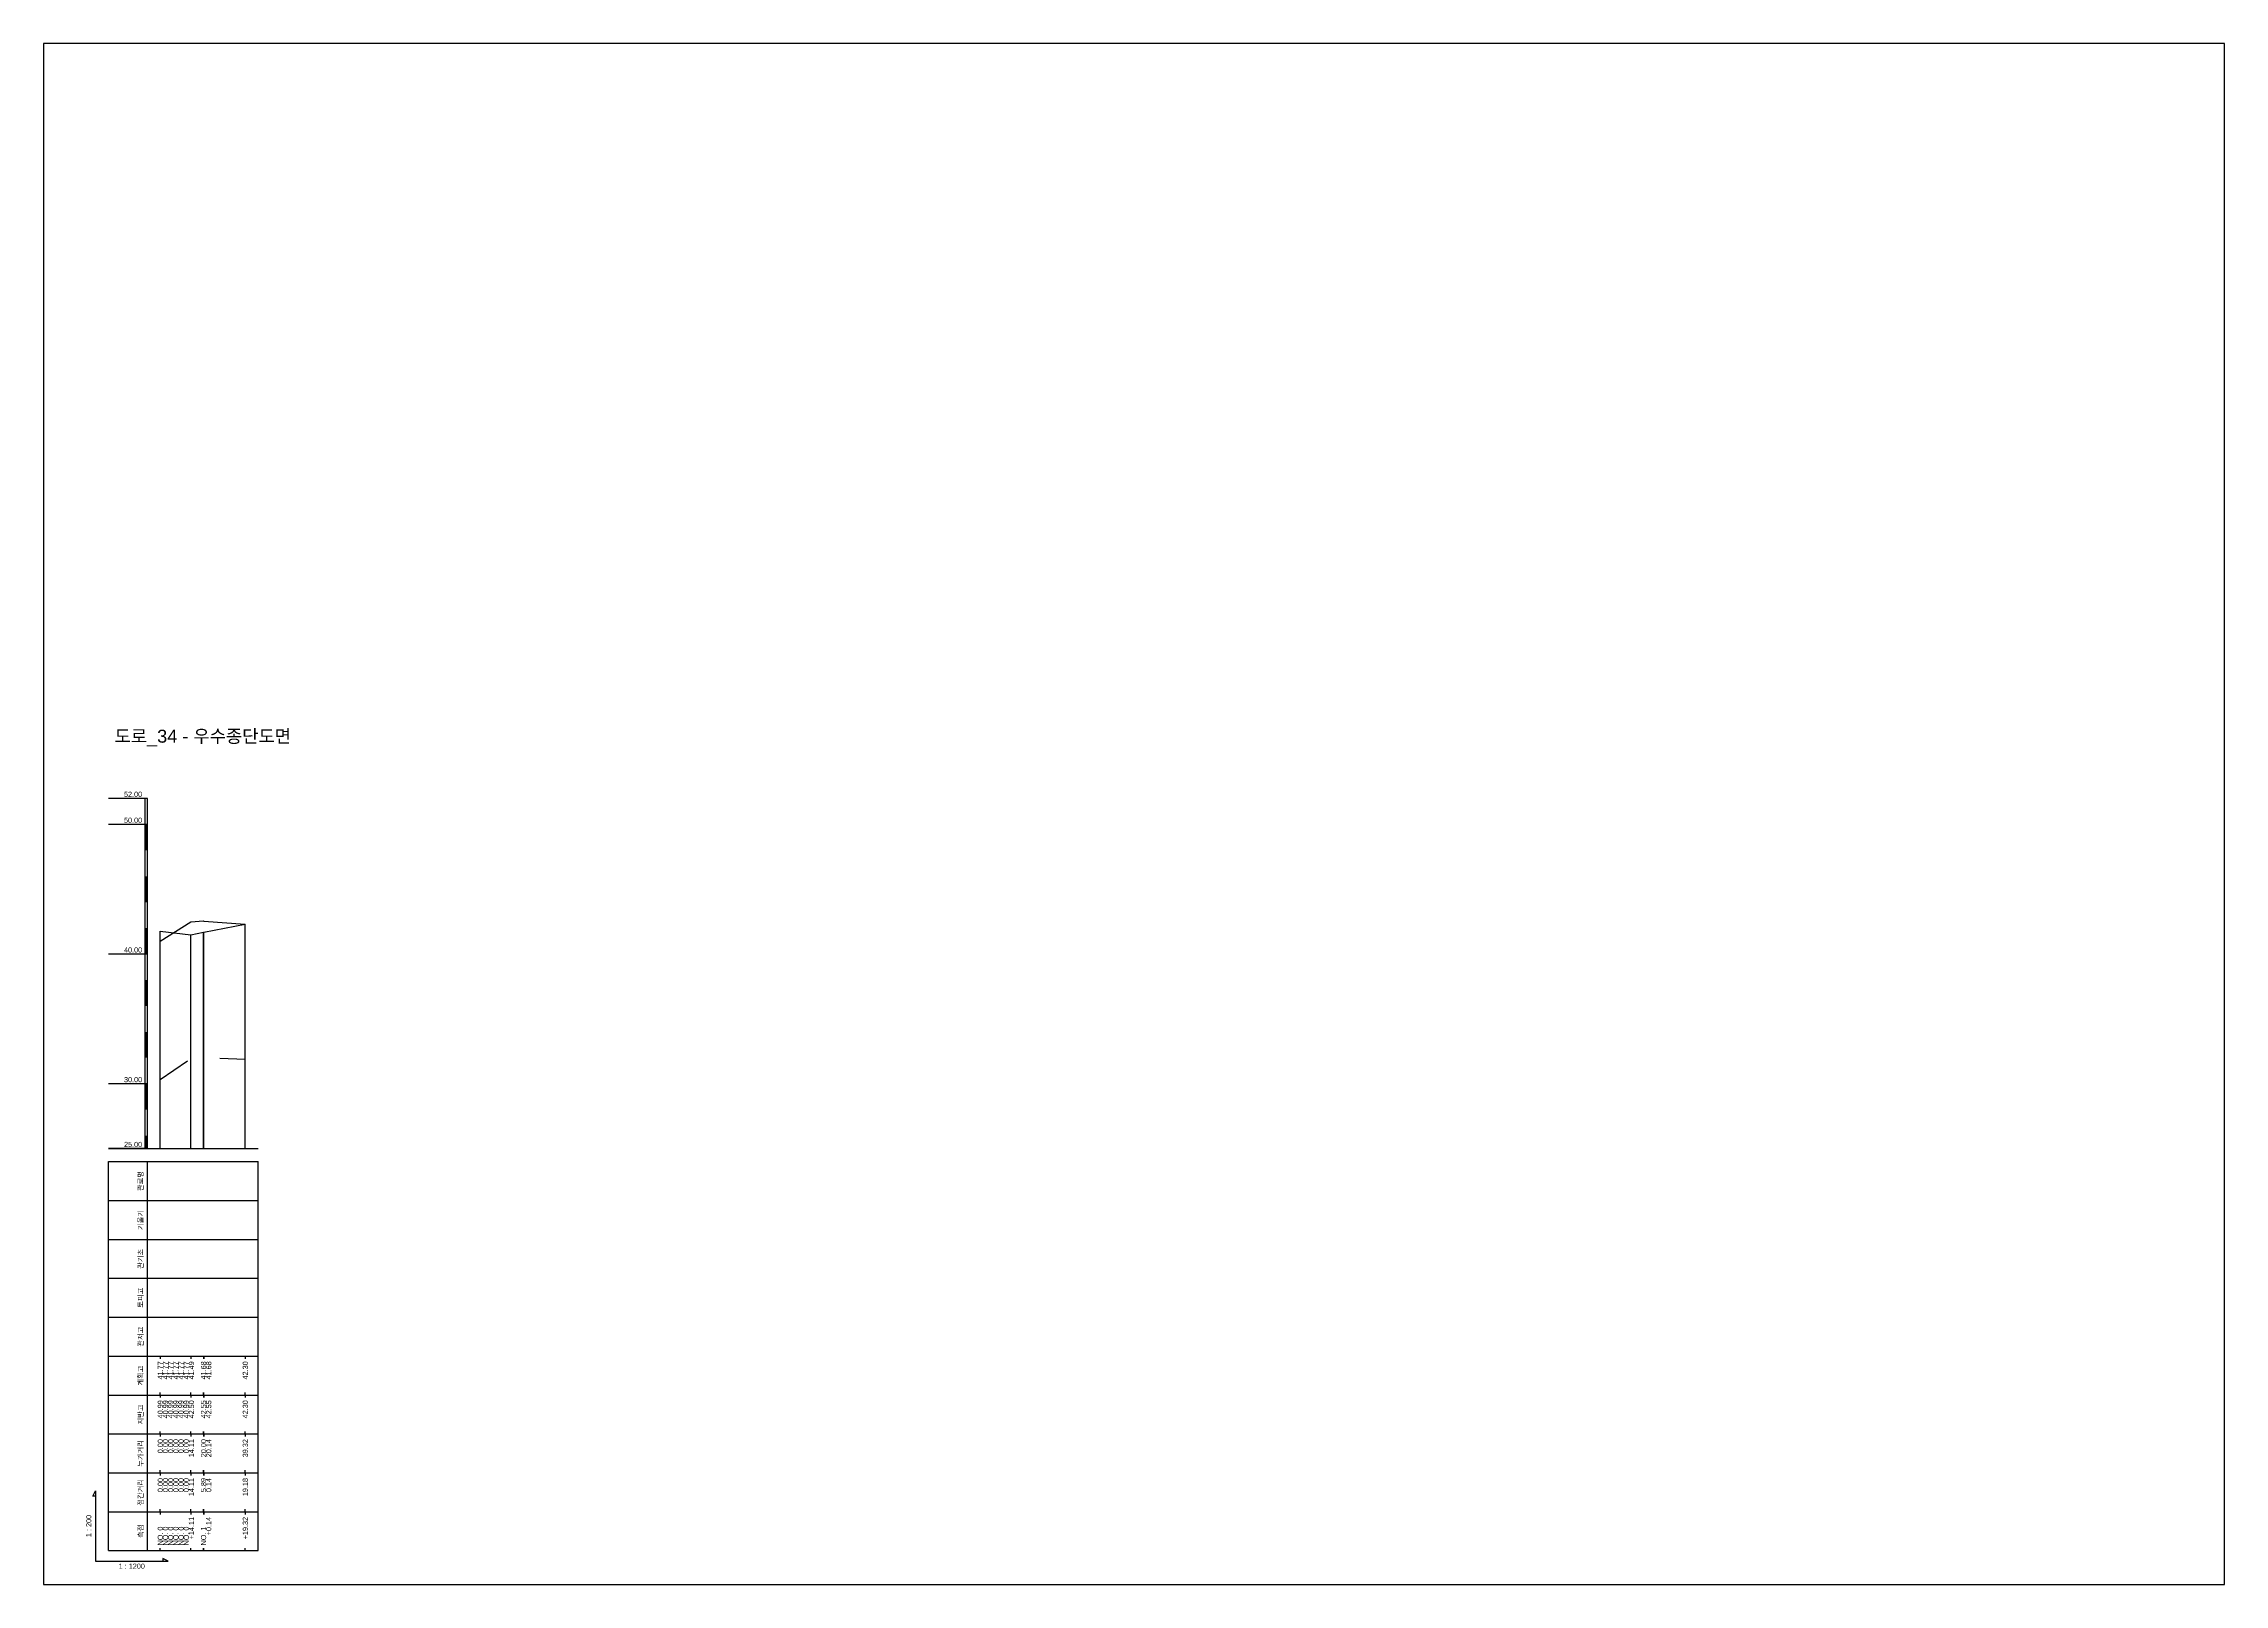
# Model space of a CAD drawing. Header units: millimetres. Extents: x -105495 to 3444, y -108190 to 2013.
# Drawn here: x 20 to 861, y -42504 to -41910 of the extents above; entities that cross this region are included whole.
import ezdxf
from ezdxf.enums import TextEntityAlignment as Align

# ---------------------------------------------------------------- set-up
doc = ezdxf.new("R2010")
doc.units = ezdxf.units.MM
doc.linetypes.add('DASHDOT', pattern=[25.4, 12.7, -6.35, 0, -6.35])
for name, color, linetype in [('KZ_종단_계획선', 1, 'Continuous'), ('KZ_종단_노선명', 7, 'Continuous'), ('KZ_종단_도각', 7, 'Continuous'), ('KZ_종단_수직선', 7, 'Continuous'), ('KZ_종단_암선1', 56, 'DASHDOT'), ('KZ_종단_지반선', 3, 'Continuous'), ('KZ_종단_테이블문자', 7, 'Continuous'), ('KZ_종단_테이블선', 7, 'Continuous'), ('KZ_종단_폴대', 7, 'Continuous')]:
    doc.layers.add(name, color=color, linetype=linetype)
doc.styles.get("Standard").update_dxf_attribs({"font": 'arial.ttf'})

msp = doc.modelspace()

# ---------------------------------------------------------------- linework, layer by layer
at = {"layer": 'KZ_종단_계획선'}
msp.add_lwpolyline([(65, -42252.15), (65, -42252.15), (65, -42252.15), (65, -42252.15), (65, -42252.15), (65, -42252.15), (76.76, -42253.55), (81.67, -42252.6), (81.78, -42252.58), (97.77, -42249.5)], dxfattribs=at)
at = {"layer": 'KZ_종단_도각'}
msp.add_lwpolyline([(20, -42504), (861, -42504), (861, -41910), (20, -41910)], close=True, dxfattribs=at)
at = {"layer": 'KZ_종단_수직선'}
for p, q in [((97.77, -42336), (97.77, -42249.5)), ((65, -42336), (65, -42252.15)), ((65, -42336), (65, -42252.15)), ((65, -42336), (65, -42252.15)), ((65, -42336), (65, -42252.15)), ((65, -42336), (65, -42252.15)), ((65, -42336), (65, -42252.15)), ((65, -42336), (65, -42252.15)), ((65, -42336), (65, -42252.15)), ((65, -42336), (65, -42252.15)), ((65, -42336), (65, -42252.15)), ((65, -42336), (65, -42252.15)), ((76.76, -42336), (76.76, -42253.55)), ((81.67, -42336), (81.67, -42252.6)), ((81.78, -42336), (81.78, -42252.58))]:
    msp.add_line(p, q, dxfattribs=at)
at = {"layer": 'KZ_종단_암선1', "flags": 128}
msp.add_lwpolyline([(65, -42309.34), (65, -42309.34), (65, -42309.34), (65, -42309.34), (65, -42309.34), (65, -42309.34), (76.76, -42301.36), (81.67, -42300.88), (81.78, -42300.88), (97.77, -42301.46)], dxfattribs=at)
at = {"layer": 'KZ_종단_지반선', "flags": 128}
msp.add_lwpolyline([(65, -42256.03), (65, -42256.03), (65, -42256.03), (65, -42256.03), (65, -42256.03), (65, -42256.03), (76.76, -42248.51), (81.67, -42248.25), (81.78, -42248.26), (97.77, -42249.52)], dxfattribs=at)
at = {"layer": 'KZ_종단_테이블선'}
for p, q in [((45, -42336), (102.77, -42336)), ((45, -42356), (45, -42341)), ((45, -42341), (102.77, -42341)), ((60, -42356), (60, -42341)), ((102.77, -42356), (102.77, -42341)), ((45, -42371), (45, -42356)), ((45, -42356), (102.77, -42356)), ((60, -42371), (60, -42356)), ((102.77, -42371), (102.77, -42356)), ((45, -42386), (45, -42371)), ((45, -42371), (102.77, -42371)), ((60, -42386), (60, -42371)), ((102.77, -42386), (102.77, -42371)), ((45, -42401), (45, -42386)), ((45, -42386), (102.77, -42386)), ((60, -42401), (60, -42386)), ((102.77, -42401), (102.77, -42386)), ((45, -42416), (45, -42401)), ((45, -42401), (102.77, -42401)), ((60, -42416), (60, -42401)), ((102.77, -42416), (102.77, -42401)), ((45, -42431), (45, -42416)), ((45, -42416), (102.77, -42416)), ((60, -42431), (60, -42416)), ((65, -42416), (65, -42417)), ((65, -42416), (65, -42417)), ((65, -42416), (65, -42417)), ((65, -42416), (65, -42417)), ((65, -42416), (65, -42417)), ((65, -42416), (65, -42417)), ((76.76, -42416), (76.76, -42417)), ((81.67, -42416), (81.67, -42417)), ((81.78, -42416), (81.78, -42417)), ((97.77, -42416), (97.77, -42417)), ((102.77, -42431), (102.77, -42416)), ((45, -42446), (45, -42431)), ((45, -42431), (102.77, -42431)), ((60, -42446), (60, -42431)), ((65, -42431), (65, -42430)), ((65, -42431), (65, -42430)), ((65, -42431), (65, -42430)), ((65, -42431), (65, -42430)), ((65, -42431), (65, -42430)), ((65, -42431), (65, -42430)), ((65, -42431), (65, -42432)), ((65, -42431), (65, -42432)), ((65, -42431), (65, -42432)), ((65, -42431), (65, -42432)), ((65, -42431), (65, -42432)), ((65, -42431), (65, -42432)), ((76.76, -42431), (76.76, -42430)), ((76.76, -42431), (76.76, -42432)), ((81.67, -42431), (81.67, -42430)), ((81.67, -42431), (81.67, -42432)), ((81.78, -42431), (81.78, -42430)), ((81.78, -42431), (81.78, -42432)), ((97.77, -42431), (97.77, -42430)), ((97.77, -42431), (97.77, -42432)), ((102.77, -42446), (102.77, -42431)), ((65, -42446), (65, -42445)), ((65, -42446), (65, -42445)), ((65, -42446), (65, -42445)), ((65, -42446), (65, -42445)), ((65, -42446), (65, -42445)), ((65, -42446), (65, -42445)), ((76.76, -42446), (76.76, -42445)), ((81.67, -42446), (81.67, -42445)), ((81.78, -42446), (81.78, -42445)), ((97.77, -42446), (97.77, -42445)), ((45, -42461), (45, -42446)), ((45, -42446), (102.77, -42446)), ((60, -42461), (60, -42446)), ((65, -42446), (65, -42447)), ((65, -42446), (65, -42447)), ((65, -42446), (65, -42447)), ((65, -42446), (65, -42447)), ((65, -42446), (65, -42447)), ((65, -42446), (65, -42447)), ((76.76, -42446), (76.76, -42447)), ((81.67, -42446), (81.67, -42447)), ((81.78, -42446), (81.78, -42447)), ((97.77, -42446), (97.77, -42447)), ((102.77, -42461), (102.77, -42446)), ((45, -42476), (45, -42461)), ((45, -42461), (102.77, -42461)), ((60, -42476), (60, -42461)), ((65, -42461), (65, -42460)), ((65, -42461), (65, -42460)), ((65, -42461), (65, -42460)), ((65, -42461), (65, -42460)), ((65, -42461), (65, -42460)), ((65, -42461), (65, -42460)), ((65, -42461), (65, -42462)), ((65, -42461), (65, -42462)), ((65, -42461), (65, -42462)), ((65, -42461), (65, -42462)), ((65, -42461), (65, -42462)), ((65, -42461), (65, -42462)), ((76.76, -42461), (76.76, -42460)), ((76.76, -42461), (76.76, -42462)), ((81.67, -42461), (81.67, -42460)), ((81.67, -42461), (81.67, -42462)), ((81.78, -42461), (81.78, -42460)), ((81.78, -42461), (81.78, -42462)), ((97.77, -42461), (97.77, -42460)), ((97.77, -42461), (97.77, -42462)), ((102.77, -42476), (102.77, -42461)), ((45, -42491), (45, -42476)), ((45, -42476), (102.77, -42476)), ((60, -42491), (60, -42476)), ((65, -42476), (65, -42475)), ((65, -42476), (65, -42475)), ((65, -42476), (65, -42475)), ((65, -42476), (65, -42475)), ((65, -42476), (65, -42475)), ((65, -42476), (65, -42475)), ((65, -42476), (65, -42477)), ((65, -42476), (65, -42477)), ((65, -42476), (65, -42477)), ((65, -42476), (65, -42477)), ((65, -42476), (65, -42477)), ((65, -42476), (65, -42477)), ((76.76, -42476), (76.76, -42475)), ((76.76, -42476), (76.76, -42477)), ((81.67, -42476), (81.67, -42475)), ((81.67, -42476), (81.67, -42477)), ((81.78, -42476), (81.78, -42475)), ((81.78, -42476), (81.78, -42477)), ((97.77, -42476), (97.77, -42475)), ((97.77, -42476), (97.77, -42477)), ((102.77, -42491), (102.77, -42476)), ((45, -42491), (102.77, -42491)), ((65, -42491), (65, -42490)), ((65, -42491), (65, -42490)), ((65, -42491), (65, -42490)), ((65, -42491), (65, -42490)), ((65, -42491), (65, -42490)), ((65, -42491), (65, -42490)), ((76.76, -42491), (76.76, -42490)), ((81.67, -42491), (81.67, -42490)), ((81.78, -42491), (81.78, -42490)), ((97.77, -42491), (97.77, -42490))]:
    msp.add_line(p, q, dxfattribs=at)
msp.add_lwpolyline([(40, -42470), (39, -42470), (40, -42468), (40, -42495), (68, -42495), (66, -42494), (66, -42495)], dxfattribs=at)
at = {"layer": 'KZ_종단_폴대'}
for p, q in [((60, -42201), (45, -42201)), ((60, -42211), (45, -42211)), ((60, -42261), (45, -42261)), ((60, -42311), (45, -42311)), ((60, -42336), (45, -42336))]:
    msp.add_line(p, q, dxfattribs=at)
msp.add_lwpolyline([(60, -42336), (60, -42201), (59, -42201), (59, -42336), (60, -42336)], dxfattribs=at)
at = {"layer": 'KZ_종단_폴대', "const_width": 1}
for points in [[(59.5, -42221), (59.5, -42211)], [(59.5, -42241), (59.5, -42231)], [(59.5, -42261), (59.5, -42251)], [(59.5, -42281), (59.5, -42271)], [(59.5, -42301), (59.5, -42291)], [(59.5, -42321), (59.5, -42311)], [(59.5, -42336), (59.5, -42331)]]:
    msp.add_lwpolyline(points, dxfattribs=at)

# ---------------------------------------------------------------- texts
at = {"layer": 'KZ_종단_노선명'}
msp.add_text('도로_34 - 우수종단도면', height=5, dxfattribs=at).set_placement((81.38, -42181), align=Align.BOTTOM_CENTER)
at = {"layer": 'KZ_종단_테이블문자'}
for s, p in [('41.77', (65, -42418)), ('41.77', (67, -42418)), ('41.77', (69, -42418)), ('41.77', (71, -42418)), ('41.77', (73, -42418)), ('41.77', (75, -42418)), ('41.49', (77, -42418)), ('41.68', (81.67, -42418)), ('41.68', (83.67, -42418)), ('42.30', (97.77, -42418)), ('40.99', (65, -42433)), ('40.99', (67, -42433)), ('40.99', (69, -42433)), ('40.99', (71, -42433)), ('40.99', (73, -42433)), ('40.99', (75, -42433)), ('42.50', (77, -42433)), ('42.55', (81.67, -42433)), ('42.55', (83.67, -42433)), ('42.30', (97.77, -42433)), ('0.00', (65, -42448)), ('0.00', (67, -42448)), ('0.00', (69, -42448)), ('0.00', (71, -42448)), ('0.00', (73, -42448)), ('0.00', (75, -42448)), ('14.11', (77, -42448)), ('20.00', (81.67, -42448)), ('20.14', (83.67, -42448)), ('39.32', (97.77, -42448)), ('0.00', (65, -42463)), ('0.00', (67, -42463)), ('0.00', (69, -42463)), ('0.00', (71, -42463)), ('0.00', (73, -42463)), ('0.00', (75, -42463)), ('14.11', (77, -42463)), ('5.89', (81.67, -42463)), ('0.14', (83.67, -42463)), ('19.18', (97.77, -42463)), ('+14.11', (77, -42478)), ('+0.14', (83.67, -42478)), ('+19.32', (97.77, -42478))]:
    msp.add_text(s, height=2, rotation=90, dxfattribs=at).set_placement(p, align=Align.MIDDLE_RIGHT)
for s, p in [('NO. 0', (65, -42489)), ('NO. 0', (67, -42489)), ('NO. 0', (69, -42489)), ('NO. 0', (71, -42489)), ('NO. 0', (73, -42489)), ('NO. 0', (75, -42489)), ('NO. 1', (81.67, -42489))]:
    msp.add_text(s, height=2, rotation=90, dxfattribs=at).set_placement(p, align=Align.MIDDLE_LEFT)
at = {"layer": 'KZ_종단_테이블선'}
for s, p in [('관로명', (59, -42348.5)), ('기울기', (59, -42363.5)), ('관기초', (59, -42378.5)), ('토피고', (59, -42393.5)), ('관저고', (59, -42408.5)), ('계획고', (59, -42423.5)), ('지반고', (59, -42438.5)), ('누가거리', (59, -42453.5)), ('점간거리', (59, -42468.5)), ('1 : 200', (39, -42481.5)), ('측점', (59, -42483.5))]:
    msp.add_text(s, height=2, rotation=90, dxfattribs=at).set_placement(p, align=Align.BOTTOM_CENTER)
msp.add_text('1 : 1200', height=2, dxfattribs=at).set_placement((54, -42496), align=Align.TOP_CENTER)
at = {"layer": 'KZ_종단_폴대'}
for s, p in [('52.00', (58, -42201)), ('50.00', (58, -42211)), ('40.00', (58, -42261)), ('30.00', (58, -42311)), ('25.00', (58, -42336))]:
    msp.add_text(s, height=2, dxfattribs=at).set_placement(p, align=Align.BOTTOM_RIGHT)

doc.saveas('drawing.dxf')
